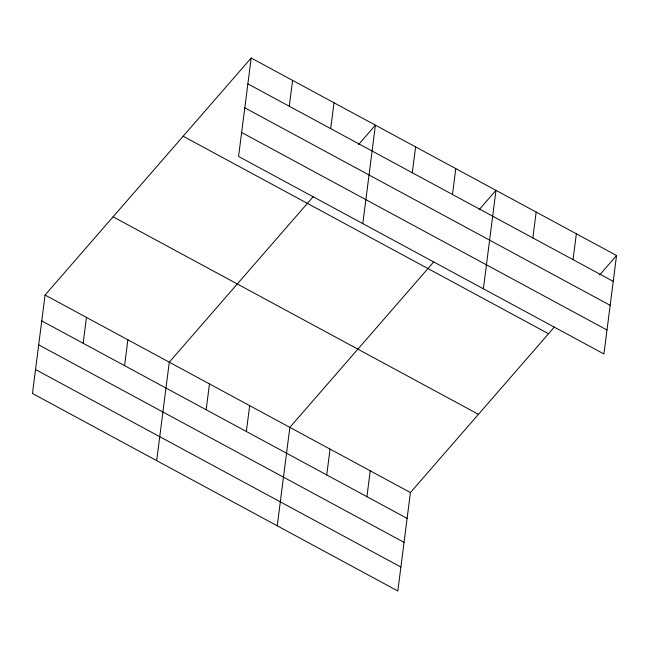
<?xml version="1.0" encoding="UTF-8"?>
<svg xmlns="http://www.w3.org/2000/svg" width="649" height="649" viewBox="0 0 649 649"><rect width="100%" height="100%" fill="white"/><g stroke="black" fill="none" stroke-linecap="round" stroke-linejoin="round"><path stroke-width="0.97" d="M251.179 58.004L238.572 156.45L603.935 353.965L616.55 255.519L251.179 58.004L45.065 295.035L32.45 393.481L397.821 590.996L410.428 492.55L554.36 327.039M83.161 343.272L86.471 317.418M124.567 365.655L127.877 339.8M156.677 460.636L169.284 362.191L313.216 196.679M206.163 409.77L209.473 383.916M246.352 431.496L249.67 405.641M289.276 106.241L292.594 80.387M277.245 525.812L289.86 427.366L433.792 261.855M330.69 128.632L334 102.777M326.739 474.946L330.049 449.092M362.799 223.605L375.406 125.16L358.564 144.532M366.928 496.672L370.238 470.825M412.285 172.739L415.595 146.885M452.475 194.465L455.785 168.618M483.367 288.789L495.982 190.344L479.132 209.708M532.853 237.923L536.171 212.069M573.051 259.649L576.361 233.794M599.708 274.892L616.55 255.519M247.869 83.859L613.24 281.374M244.803 107.815L610.165 305.33M241.639 132.493L607.01 330.008M183.164 136.225L548.527 333.74M113.08 216.815L478.451 414.33M45.065 295.035L410.428 492.55M41.747 320.882L407.118 518.397M38.68 344.838L404.051 542.353M35.517 369.524L400.887 567.039"/></g></svg>
